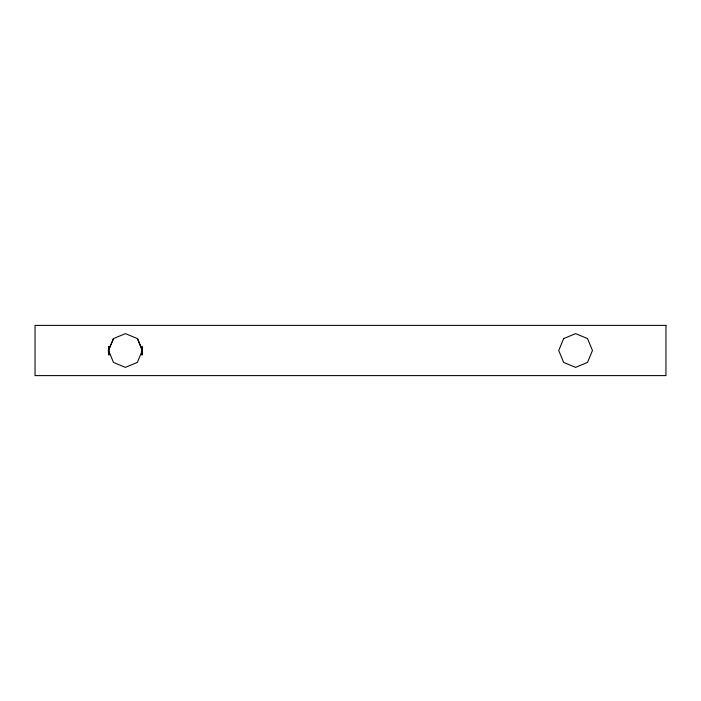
<?xml version="1.0" encoding="UTF-8"?>
<svg xmlns="http://www.w3.org/2000/svg" width="701" height="701" viewBox="0 0 701 701"><rect width="100%" height="100%" fill="white"/><g stroke="black" fill="none" stroke-linecap="round" stroke-linejoin="round"><path stroke-width="1.05" d="M108.348 350.702L108.927 346.285L108.927 355.118L108.348 350.702L113.483 338.574L108.541 350.5L113.483 362.426L125.409 367.368L137.343 362.426L142.277 350.5L141.9 346.285L142.478 350.702L141.9 355.118L142.277 350.5L137.484 338.636L125.409 333.632L113.343 338.636M137.484 338.636L142.478 350.702M563.657 338.574L558.723 350.5L563.657 362.426L575.591 367.368L587.517 362.426L592.459 350.5L587.517 338.574L575.591 333.632L563.657 338.574M665.95 325.395L35.05 325.395L35.05 375.605L665.95 375.605L665.95 325.395"/></g></svg>
